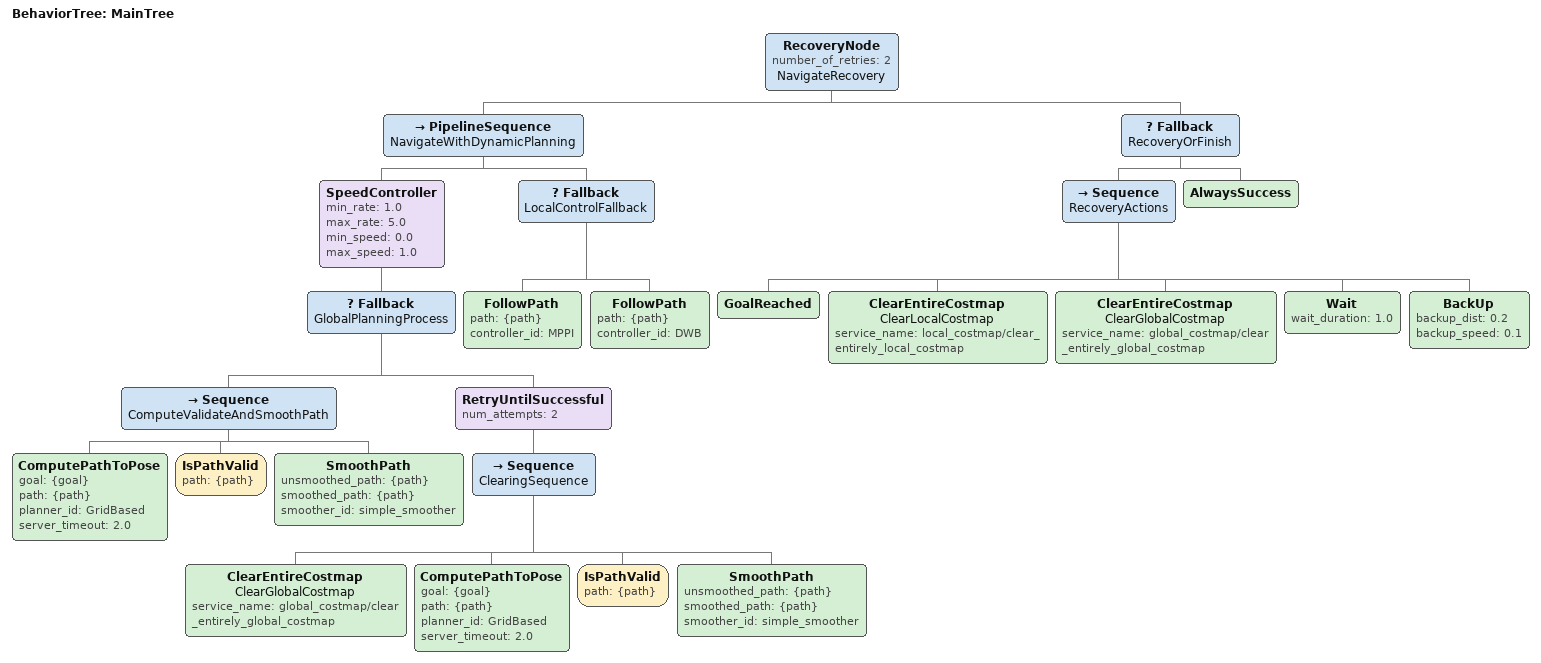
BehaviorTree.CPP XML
<root main_tree_to_execute="MainTree">
  <BehaviorTree ID="MainTree">

    <RecoveryNode number_of_retries="2" name="NavigateRecovery">

      <PipelineSequence name="NavigateWithDynamicPlanning">

        <SpeedController
          min_rate="1.0"
          max_rate="5.0"
          min_speed="0.0"
          max_speed="1.0">

          <Fallback name="GlobalPlanningProcess">

            <Sequence name="ComputeValidateAndSmoothPath">
              <ComputePathToPose
                  goal="{goal}"
                  path="{path}"
                  planner_id="GridBased"
                  server_timeout="2.0"/>
              <IsPathValid path="{path}"/>
              <SmoothPath unsmoothed_path="{path}" smoothed_path="{path}" smoother_id="simple_smoother"/>
            </Sequence>

            <RetryUntilSuccessful num_attempts="2">
              <Sequence name="ClearingSequence">
                <ClearEntireCostmap
                    name="ClearGlobalCostmap"
                    service_name="global_costmap/clear_entirely_global_costmap"/>
                <ComputePathToPose
                    goal="{goal}"
                    path="{path}"
                    planner_id="GridBased"
                    server_timeout="2.0"/>
                <IsPathValid path="{path}"/>
                <SmoothPath unsmoothed_path="{path}" smoothed_path="{path}" smoother_id="simple_smoother"/>
              </Sequence>
            </RetryUntilSuccessful>

          </Fallback>

        </SpeedController>

        <Fallback name="LocalControlFallback">
          <FollowPath path="{path}" controller_id="MPPI"/>
          <FollowPath path="{path}" controller_id="DWB"/>
        </Fallback>

      </PipelineSequence>

      <Fallback name="RecoveryOrFinish">

        <Sequence name="RecoveryActions">
          <GoalReached/>

          <ClearEntireCostmap
              name="ClearLocalCostmap"
              service_name="local_costmap/clear_entirely_local_costmap"/>
          <ClearEntireCostmap
              name="ClearGlobalCostmap"
              service_name="global_costmap/clear_entirely_global_costmap"/>

          <Wait wait_duration="1.0"/>
          <BackUp backup_dist="0.2" backup_speed="0.1"/>
        </Sequence>

        <AlwaysSuccess/>

      </Fallback>

    </RecoveryNode>

  </BehaviorTree>
</root>
